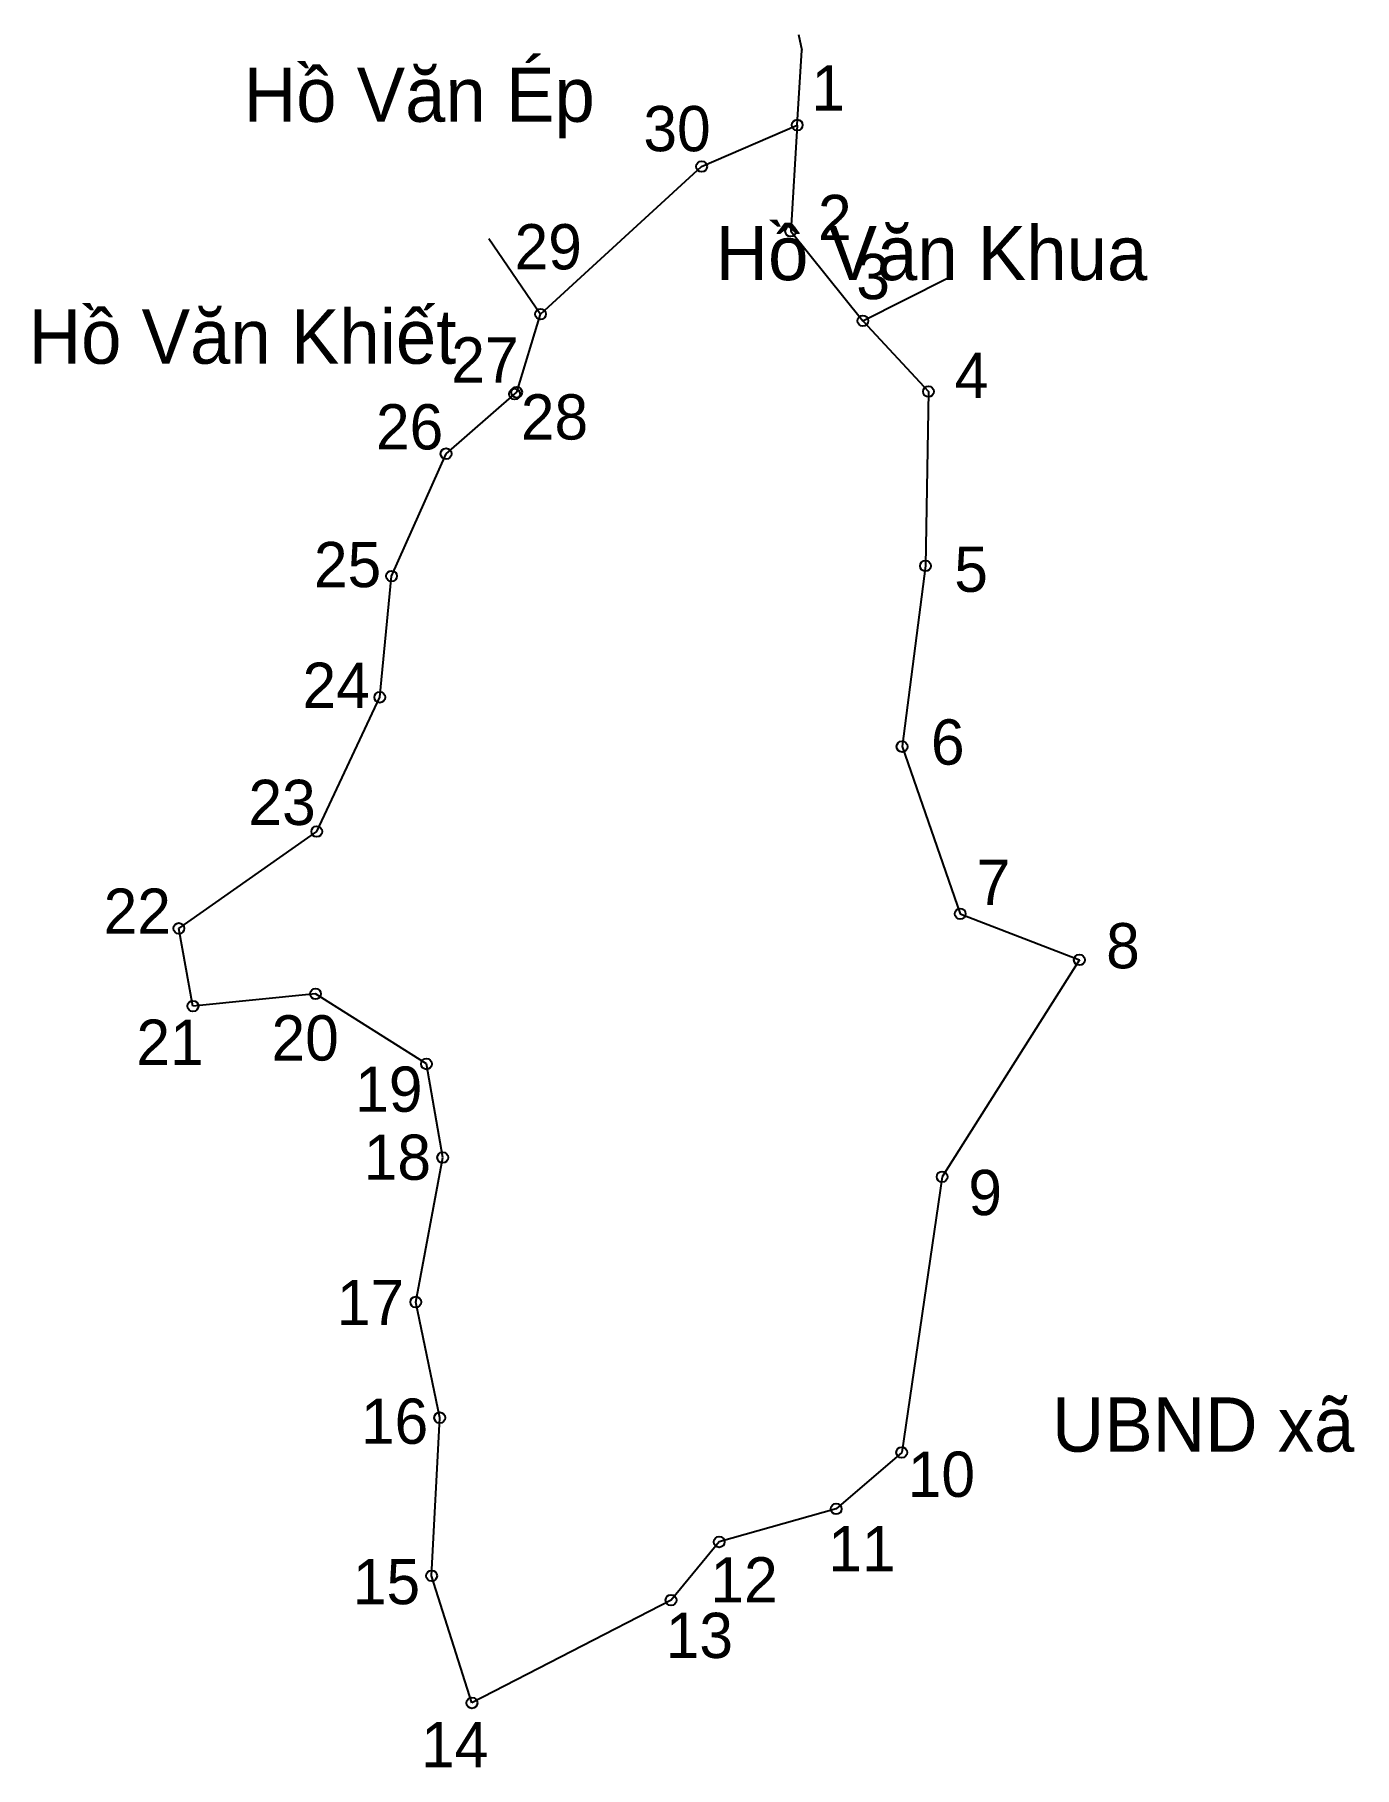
# Model space of a CAD drawing. Extents: x 547318 to 547564, y 1824809 to 1825132.
import ezdxf

# ---------------------------------------------------------------- set-up
doc = ezdxf.new("R2010")
doc.units = 0
for name, color, linetype in [('CanhThua', 7, 'Continuous'), ('MocDinhThua', 7, 'Continuous'), ('RauThua', 7, 'Continuous'), ('SoHieuDinhThua', 7, 'Continuous'), ('TenChuLanCan', 7, 'Continuous')]:
    doc.layers.add(name, color=color, linetype=linetype)

msp = doc.modelspace()

# ---------------------------------------------------------------- linework, layer by layer
at = {"layer": 'CanhThua'}
for p, q in [((547442.31, 1825107.4), (547460.12, 1825115.13)), ((547460.12, 1825115.13), (547458.91, 1825095.36)), ((547412.29, 1825079.91), (547442.31, 1825107.4)), ((547458.91, 1825095.36), (547472.35, 1825078.67)), ((547407.85, 1825065.36), (547412.29, 1825079.91)), ((547472.35, 1825078.67), (547484.57, 1825065.5)), ((547394.69, 1825053.92), (547407.47, 1825065.03)), ((547407.47, 1825065.03), (547407.85, 1825065.36)), ((547484.57, 1825065.5), (547484.01, 1825033.03)), ((547384.54, 1825031.13), (547394.69, 1825053.92)), ((547484.01, 1825033.03), (547479.65, 1824999.37)), ((547382.35, 1825008.57), (547384.54, 1825031.13)), ((547370.61, 1824983.57), (547382.35, 1825008.57)), ((547479.65, 1824999.37), (547490.48, 1824968.25)), ((547344.92, 1824965.53), (547370.61, 1824983.57)), ((547490.48, 1824968.25), (547512.68, 1824959.66)), ((547347.54, 1824951.06), (547344.92, 1824965.53)), ((547512.68, 1824959.66), (547487.11, 1824919.27)), ((547370.38, 1824953.34), (547347.54, 1824951.06)), ((547391.05, 1824940.28), (547370.38, 1824953.34)), ((547394.07, 1824922.86), (547391.05, 1824940.28)), ((547389.05, 1824895.95), (547394.07, 1824922.86)), ((547487.11, 1824919.27), (547479.59, 1824867.94)), ((547393.52, 1824874.41), (547389.05, 1824895.95)), ((547392, 1824844.97), (547393.52, 1824874.41)), ((547479.59, 1824867.94), (547467.38, 1824857.43)), ((547467.38, 1824857.43), (547445.58, 1824851.27)), ((547445.58, 1824851.27), (547436.61, 1824840.44)), ((547399.52, 1824821.3), (547392, 1824844.97)), ((547436.61, 1824840.44), (547399.52, 1824821.3))]:
    msp.add_line(p, q, dxfattribs=at)
at = {"layer": 'MocDinhThua'}
for centre in [(547460.12, 1825115.13), (547442.31, 1825107.4), (547458.91, 1825095.36), (547412.29, 1825079.91), (547472.35, 1825078.67), (547407.47, 1825065.03), (547407.85, 1825065.36), (547484.57, 1825065.5), (547394.69, 1825053.92), (547384.54, 1825031.13), (547484.01, 1825033.03), (547382.35, 1825008.57), (547479.65, 1824999.37), (547370.61, 1824983.57), (547490.48, 1824968.25), (547344.92, 1824965.53), (547512.68, 1824959.66), (547370.38, 1824953.34), (547347.54, 1824951.06), (547391.05, 1824940.28), (547394.07, 1824922.86), (547487.11, 1824919.27), (547389.05, 1824895.95), (547393.52, 1824874.41), (547479.59, 1824867.94), (547467.38, 1824857.43), (547445.58, 1824851.27), (547392, 1824844.97), (547436.61, 1824840.44), (547399.52, 1824821.3)]:
    msp.add_circle(centre, 1.01, dxfattribs=at)
at = {"layer": 'RauThua'}
for p, q in [((547460.36, 1825131.96), (547460.98, 1825129.08)), ((547460.12, 1825115.13), (547460.98, 1825129.08)), ((547402.69, 1825093.97), (547412.29, 1825079.91)), ((547472.35, 1825078.67), (547488.01, 1825086.58))]:
    msp.add_line(p, q, dxfattribs=at)

# ---------------------------------------------------------------- texts
at = {"layer": 'SoHieuDinhThua'}
for s, height, p in [('1', 8.43, (547462.77, 1825117.82)), ('30', 8.426, (547431.46, 1825110.25)), ('2', 8.43, (547463.98, 1825093.7)), ('29', 8.426, (547407.46, 1825088.25)), ('3', 8.43, (547471.13, 1825082.7)), ('27', 8.426, (547395.67, 1825067.18)), ('4', 8.43, (547489.45, 1825064.3)), ('28', 8.426, (547408.63, 1825056.56)), ('26', 8.426, (547381.64, 1825054.72)), ('25', 8.426, (547370.08, 1825029.07)), ('5', 8.43, (547489.37, 1825028.2)), ('24', 8.426, (547367.96, 1825006.59)), ('6', 8.43, (547485.03, 1824996.02)), ('23', 8.426, (547357.88, 1824984.78)), ('7', 8.43, (547493.53, 1824969.89)), ('22', 8.426, (547330.9, 1824964.52)), ('8', 8.43, (547517.67, 1824958.09)), ('21', 8.426, (547337.01, 1824940.12)), ('20', 8.426, (547362.18, 1824940.92)), ('19', 8.426, (547377.77, 1824931.38)), ('18', 8.426, (547379.36, 1824918.71)), ('9', 8.43, (547492, 1824912.13)), ('17', 8.426, (547374.35, 1824891.65)), ('16', 8.426, (547378.84, 1824869.55)), ('10', 8.426, (547480.71, 1824859.67)), ('11', 8.426, (547465.9, 1824845.8)), ('15', 8.426, (547377.33, 1824839.68)), ('12', 8.426, (547443.95, 1824840)), ('13', 8.426, (547435.62, 1824829.66)), ('14', 8.426, (547390.03, 1824809.3))]:
    msp.add_text(s, height=height, dxfattribs=at).set_placement(p)
at = {"layer": 'TenChuLanCan'}
for s, height, p in [('Hồ Văn Ép', 10.111, (547357.01, 1825115.73)), ('Hồ Văn Khua', 10.1108, (547444.92, 1825086.24)), ('Hồ Văn Khiết', 10.1108, (547316.94, 1825070.68)), ('UBND xã', 10.111, (547507.57, 1824868.08))]:
    msp.add_text(s, height=height, dxfattribs=at).set_placement(p)

doc.saveas('drawing.dxf')
